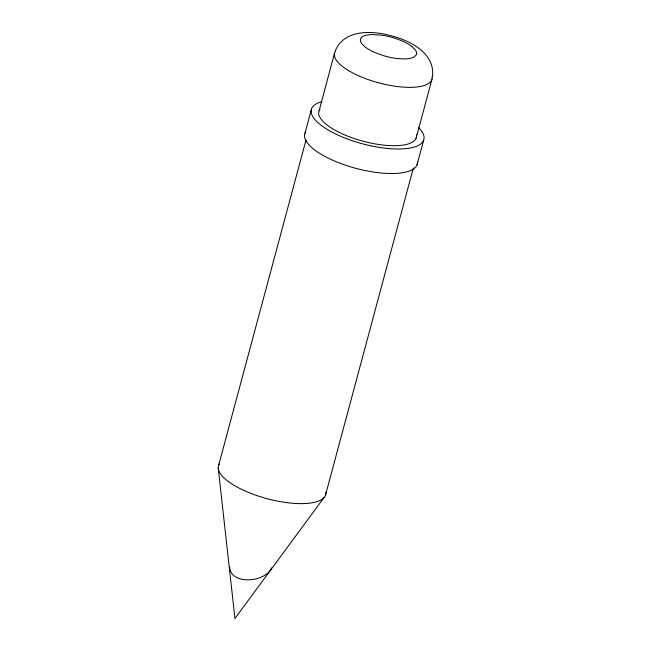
<?xml version="1.0" encoding="UTF-8"?>
<svg xmlns="http://www.w3.org/2000/svg" width="651" height="651" viewBox="0 0 651 651"><rect width="100%" height="100%" fill="white"/><g stroke="black" fill="none" stroke-linecap="round" stroke-linejoin="round"><path stroke-width="0.98" d="M432.508 76.639C435.381 52.788 409.08 39.988 389.68 35.414C371.363 30.434 344.094 29.686 335.403 50.534M229.616 566.704C230.332 585.64 265.543 582.393 271.646 567.908M304.969 133.341L311.56 108.79M218.646 465.327L306.027 139.957M319.112 110.768L334.516 53.268M416.095 138.232L432.028 79.048M325.459 495.265L413.369 167.942M417.055 164.76L423.646 140.209M324.019 497.608L234.946 618.45L218.256 468.281M411.814 46.457L415.379 50.005A29.62 10.164 15 0 1 416.127 55.164L413.393 57.361A29.612 10.156 15 0 1 404.255 58.932L396.825 58.492A29.612 10.156 15 0 1 383.154 55.555L375.367 52.731A29.62 10.164 15 0 1 365.17 46.994L361.606 43.446A29.629 10.164 15 0 1 360.857 38.287L361.5 37.457A27.895 9.57 15 0 1 362.965 36.391A29.393 10.082 15 0 1 371.607 34.552L381.494 35.138A29.393 10.082 15 0 1 395.181 38.328L401.61 40.728A29.629 10.164 15 0 1 411.806 46.457M417.478 161.92A58.232 19.978 15 0 1 356.048 168.397A58.232 19.978 15 0 1 305.604 132.039M418.52 127.547A58.232 19.978 15 0 1 400.145 148.981A58.232 19.978 15 0 1 327.486 129.565A58.232 19.978 15 0 1 321.757 101.702M325.842 492.319A55.49 19.034 15 0 1 267.651 498.829A55.49 19.034 15 0 1 219.249 464.09M416.396 134.708A50.436 17.3 15 0 1 363.6 141.34A50.436 17.3 15 0 1 320.023 109.173M432.069 76.362A50.436 17.3 15 0 1 379.273 82.994A50.436 17.3 15 0 1 335.696 50.835"/></g></svg>
